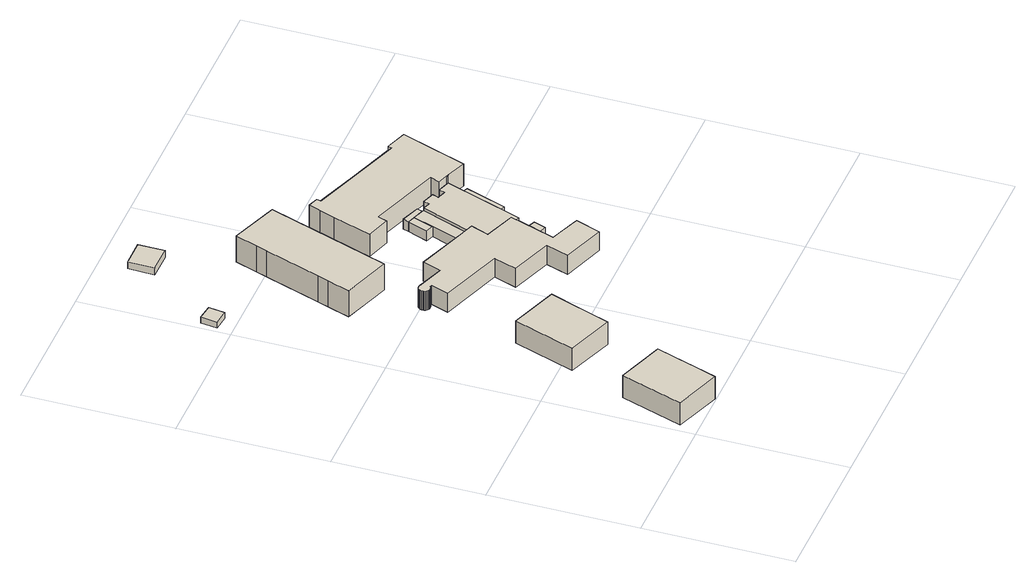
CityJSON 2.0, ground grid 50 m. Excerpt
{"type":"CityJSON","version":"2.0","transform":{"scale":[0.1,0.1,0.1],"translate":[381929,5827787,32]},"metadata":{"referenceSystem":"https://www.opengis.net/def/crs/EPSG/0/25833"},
"CityObjects":{
"building1":{"type":"Building","attributes":{"Gemeindeschluessel":"11000012","BezugspunktDach":"2200","function":"31001_1020","measuredHeight":8.45,"storeysAboveGround":3},"address":[{"country":"Germany","locality":"Berlin","thoroughfareNumber":"45 (15)","thoroughfareName":"Schwarzer Weg"}],"geometry":[{"type":"Solid","lod":"1","boundaries":[[[[0,1,2,3,4,5]],[[6,7,8,9,10,11]],[[6,11,5,4]],[[7,6,4,3]],[[8,7,3,2]],[[9,8,2,1]],[[10,9,1,0]],[[11,10,0,5]]]]}]},
"building2":{"type":"Building","attributes":{"Gemeindeschluessel":"11000012","BezugspunktDach":"2200","function":"31001_1020","measuredHeight":8.47,"storeysAboveGround":3},"address":[{"country":"Germany","locality":"Berlin","thoroughfareNumber":"45 (14)","thoroughfareName":"Schwarzer Weg"}],"geometry":[{"type":"Solid","lod":"1","boundaries":[[[[12,13,14,15,16,17]],[[18,19,20,21,22,23]],[[18,23,17,16]],[[19,18,16,15]],[[20,19,15,14]],[[21,20,14,13]],[[22,21,13,12]],[[23,22,12,17]]]]}]},
"building3":{"type":"Building","attributes":{"Gemeindeschluessel":"11000012","BezugspunktDach":"2200","function":"31001_2463","measuredHeight":2.22,"storeysAboveGround":1},"address":[{"country":"Germany","locality":"Berlin","thoroughfareNumber":"45 (8)","thoroughfareName":"Schwarzer Weg"}],"geometry":[{"type":"Solid","lod":"1","boundaries":[[[[24,25,26,27]],[[28,29,30,31]],[[28,31,27,26]],[[29,28,26,25]],[[30,29,25,24]],[[31,30,24,27]]]]}]},
"building4":{"type":"Building","attributes":{"Gemeindeschluessel":"11000012","BezugspunktDach":"2200","function":"31001_1020","measuredHeight":9.87,"storeysAboveGround":3},"address":[{"country":"Germany","locality":"Berlin","thoroughfareNumber":"45 (13)","thoroughfareName":"Schwarzer Weg"}],"geometry":[{"type":"Solid","lod":"1","boundaries":[[[[32,33,34,35,36,37,38,39]],[[40,41,42,43,44,45,46,47]],[[40,47,39,38]],[[41,40,38,37]],[[42,41,37,36]],[[43,42,36,35]],[[44,43,35,34]],[[45,44,34,33]],[[46,45,33,32]],[[47,46,32,39]]]]}]},
"building5":{"type":"Building","attributes":{"Gemeindeschluessel":"11000012","BezugspunktDach":"2200","function":"31001_1313","measuredHeight":2.61,"storeysAboveGround":1},"address":[{"country":"Germany","locality":"Berlin","thoroughfareNumber":"45 (4)","thoroughfareName":"Schwarzer Weg"}],"geometry":[{"type":"Solid","lod":"1","boundaries":[[[[48,49,50,51]],[[52,53,54,55]],[[52,55,51,50]],[[53,52,50,49]],[[54,53,49,48]],[[55,54,48,51]]]]}]},
"building6":{"type":"Building","attributes":{"name":"Gästehaus","Gemeindeschluessel":"11000012","function":"31001_1100"},"address":[{"country":"Germany","locality":"Berlin","thoroughfareNumber":"45 (3)","thoroughfareName":"Schwarzer Weg"}],"children":["building6-1","building6-2","building6-3","building6-4","building6-5","building6-6","building6-7","building6-8"]},
"building6-1":{"type":"BuildingPart","attributes":{"BezugspunktDach":"2200","measuredHeight":7.15,"storeysAboveGround":2},"parents":["building6"],"geometry":[{"type":"MultiSurface","lod":"1","boundaries":[[[56,57,58,59,60,61,62,63,64,65,66,67,68,69,70,71,72,73,74,75,76,77,78,79,80,81,82,83,84,85,86,87,88,89,90]],[[91,92,93,94,95,96,97,98,99,100,101,102,103,104,105,106,107,108,109,110,111,112,113,114,115,116,117,118,119,120,121,122,123,124,125]],[[91,125,90,89]],[[92,91,89,88]],[[93,92,88,87]],[[94,93,87,86]],[[95,94,86,85]],[[96,95,85,84]],[[97,96,84,83]],[[98,97,83,82]],[[99,98,82,81]],[[100,99,81,80]],[[101,100,80,79]],[[102,101,79,78]],[[126,127,78,77]],[[104,128,129,77,76]],[[105,130,131,128,76,75]],[[132,133,75,74]],[[134,132,106,74,73]],[[108,107,73,72]],[[109,108,72,71]],[[110,109,71,70]],[[111,110,70,69]],[[112,111,69,68]],[[113,112,68,67]],[[114,113,67,66]],[[115,114,66,65]],[[116,115,65,64]],[[117,116,64,63]],[[118,117,63,62]],[[119,118,62,61]],[[120,119,61,60]],[[121,120,60,59]],[[122,121,59,58]],[[123,122,58,57]],[[124,123,57,56]],[[125,124,56,90]],[[103,102,127,126]],[[103,135,129,128,104]],[[136,131,130,105]],[[136,104,128,131]],[[106,105,133,132]],[[107,106,132,134]]]}]},
"building6-2":{"type":"BuildingPart","attributes":{"BezugspunktDach":"2200","measuredHeight":5.21,"storeysAboveGround":2},"parents":["building6"],"geometry":[{"type":"MultiSurface","lod":"1","boundaries":[[[131,130,137,138,139,140,141,142,143,144,145,146,147,148,129,128]],[[149,150,151,152,153,154,155,156,157,158,159,160,161,162,163,164]],[[149,164,104,103]],[[150,165,126,129,148]],[[151,150,148,147]],[[152,151,147,146]],[[153,152,146,145]],[[154,153,145,144]],[[155,154,144,143]],[[156,155,143,142]],[[157,156,142,141]],[[158,157,141,140]],[[159,158,140,139]],[[160,159,139,138]],[[161,160,138,137],[166,167,168,169]],[[170,133,171,137,130]],[[163,162,105,136]],[[164,163,131,136,104]],[[103,104,128,129]],[[149,126,165,150]],[[168,167,166,169]],[[162,161,171,133,170]],[[136,105,130,131]],[[104,136,131,128]]]}]},
"building6-3":{"type":"BuildingPart","attributes":{"BezugspunktDach":"2200","measuredHeight":3.93,"storeysAboveGround":2},"parents":["building6"],"geometry":[{"type":"MultiSurface","lod":"1","boundaries":[[[126,165,172,173,174,127]],[[175,176,177,150,149,178]],[[175,178,127,174]],[[176,175,174,173],[176,179,180,175]],[[177,181,179,173,172]],[[150,177,172,165]],[[178,149,126,103,102,127]],[[179,176,175,180]],[[179,181,177,176]],[[149,150,165,126]],[[127,102,103,126]]]}]},
"building6-4":{"type":"BuildingPart","attributes":{"BezugspunktDach":"2200","measuredHeight":3.78,"storeysAboveGround":2},"parents":["building6"],"geometry":[{"type":"Solid","lod":"1","boundaries":[[[[180,179,182,183]],[[184,176,175,185]],[[184,185,183,182]],[[176,179,182,179]],[[185,175,180,183]],[[182,179,176,184]],[[175,176,179,180]]]]}]},
"building6-5":{"type":"BuildingPart","attributes":{"BezugspunktDach":"2200","measuredHeight":3.78,"storeysAboveGround":2},"parents":["building6"],"geometry":[{"type":"MultiSurface","lod":"1","boundaries":[[[181,186,187,182]],[[188,189,177,184]],[[188,184,182,187]],[[189,188,187,186]],[[177,189,186,181]],[[177,181,179,176]],[[184,176,179,182,190]]]}]},
"building6-6":{"type":"BuildingPart","attributes":{"BezugspunktDach":"2200","measuredHeight":3.83,"storeysAboveGround":2},"parents":["building6"],"geometry":[{"type":"MultiSurface","lod":"1","boundaries":[[[134,191,171,133,132]],[[162,161,192,193,194]],[[162,194,106,105]],[[192,191,195,196,161,171,191]],[[193,192,191,134]],[[194,193,107,106,132]],[[105,106,132,133]],[[161,162,133,171]],[[196,195,191,192,197]],[[134,132,106,107]]]}]},
"building6-7":{"type":"BuildingPart","attributes":{"BezugspunktDach":"2200","measuredHeight":3.77,"storeysAboveGround":2},"parents":["building6"],"geometry":[{"type":"Solid","lod":"1","boundaries":[[[[198,199,169,168]],[[166,200,201,167]],[[200,166,169,199]],[[201,200,199,198]],[[167,201,198,168]],[[166,167,168,169]]]]}]},
"building6-8":{"type":"BuildingPart","attributes":{"BezugspunktDach":"2200","measuredHeight":3.75,"storeysAboveGround":2},"parents":["building6"],"geometry":[{"type":"MultiSurface","lod":"1","boundaries":[[[202,203,195,191]],[[196,204,205,192]],[[204,196,195,203]],[[205,204,203,202]],[[192,205,202,191]],[[196,206,192,191,195]]]}]},
"building7":{"type":"Building","attributes":{"name":"Fachhochschule des Bundes für öffentliche Verwaltung","Gemeindeschluessel":"11000012","function":"31001_3023"},"address":[{"country":"Germany","locality":"Berlin","thoroughfareNumber":"45 (12)","thoroughfareName":"Schwarzer Weg"}],"children":["building7-1","building7-2"]},
"building7-1":{"type":"BuildingPart","attributes":{"BezugspunktDach":"2200","measuredHeight":8.43,"storeysAboveGround":2},"parents":["building7"],"geometry":[{"type":"MultiSurface","lod":"1","boundaries":[[[207,208,209,210,211,212,213,214,215,216,217,218,219,220,221,222]],[[223,224,225,226,227,228,229,230,231,232,233,234,235,236,237,238]],[[223,238,222,221]],[[224,223,221,220]],[[225,224,220,219]],[[226,225,219,218]],[[239,240,241,242,243,227,226,218,217]],[[244,240,217,216]],[[228,227,240,243,245,246]],[[247,244,216,215]],[[229,228,245,248]],[[230,229,215,214]],[[231,230,214,213]],[[232,231,213,212]],[[233,232,212,211]],[[234,233,211,210]],[[235,234,210,209]],[[236,235,209,208]],[[237,236,208,207]],[[238,237,207,222]],[[243,242,241,240,239]],[[246,245,243,240,244]],[[248,245,244,247]]]}]},
"building7-2":{"type":"BuildingPart","attributes":{"BezugspunktDach":"2200","measuredHeight":9.88,"storeysAboveGround":2},"parents":["building7"],"geometry":[{"type":"MultiSurface","lod":"1","boundaries":[[[244,247,249,241,240]],[[242,250,248,245,243]],[[250,242,241,249]],[[248,250,249,247]],[[242,243,240,241]],[[245,248,247,244]],[[245,251,244,240,243]]]}]}
},
"vertices":[
[183,2,91],[210,78,91],[222,114,91],[256,212,91],[95,268,91],[23,58,91],[95,268,6],[256,212,6],[222,114,6],[210,78,6],[183,2,6],[23,58,6],
[331,400,92],[357,472,92],[370,509,92],[406,608,92],[243,666,92],[170,458,92],[243,666,7],[406,608,7],[370,509,7],[357,472,7],[331,400,7],[170,458,7],
[61,1540,32],[69,1595,32],[15,1602,32],[7,1546,32],[15,1602,10],[69,1595,10],[61,1540,10],[7,1546,10],
[370,1135,99],[514,1548,99],[353,1607,99],[326,1532,99],[313,1495,99],[246,1304,99],[233,1268,99],[207,1193,99],[233,1268,0],[246,1304,0],[313,1495,0],[326,1532,0],[353,1607,0],[514,1548,0],[370,1135,0],[207,1193,0],
[277,1809,46],[277,1898,46],[186,1898,46],[183,1810,46],[186,1898,20],[277,1898,20],[277,1809,20],[183,1810,20],
[303,983,81],[305,978,81],[308,975,81],[312,972,81],[316,970,81],[321,969,81],[325,970,81],[330,971,81],[333,974,81],[339,972,81],[317,911,81],[532,836,81],[505,759,81],[645,709,81],[619,632,81],[764,581,81],[794,665,81],[724,692,81],[690,704,81],[743,858,81],[638,896,81],[661,957,81],[620,971,81],[441,1034,81],[419,972,81],[329,1004,81],[325,1006,81],[321,1007,81],[316,1006,81],[312,1005,81],[309,1002,81],[306,999,81],[304,996,81],[303,991,81],[303,987,81],[303,991,9],[304,996,9],[306,999,9],[309,1002,9],[312,1005,9],[316,1006,9],[321,1007,9],[325,1006,9],[329,1004,9],[419,972,9],[441,1034,9],[620,971,9],[661,957,9],[638,896,9],[743,858,9],[690,704,9],[724,692,9],[794,665,9],[764,581,9],[619,632,9],[645,709,9],[505,759,9],[532,836,9],[317,911,9],[339,972,9],[333,974,9],[330,971,9],[325,970,9],[321,969,9],[316,970,9],[312,972,9],[308,975,9],[305,978,9],[303,983,9],[303,987,9],[661,957,47],[620,971,47],[638,896,56],[661,957,56],[743,858,56],[674,883,56],[690,704,46],[743,858,46],[724,692,46],[661,957,29],[674,883,9],
[779,846,56],[872,1107,56],[866,1109,56],[839,1118,56],[831,1121,56],[824,1101,56],[794,1111,56],[801,1132,56],[769,1143,56],[760,1146,56],[754,1126,56],[729,1135,56],[661,957,8],[729,1135,8],[754,1126,8],[760,1146,8],[769,1143,8],[801,1132,8],[794,1111,8],[824,1101,8],[831,1121,8],[839,1118,8],[866,1109,8],[872,1107,8],[779,846,8],[743,858,8],[674,883,8],[638,896,8],[729,1135,47],[854,1057,8],[805,919,8],[805,919,46],[854,1057,46],[743,858,16],[779,846,46],
[724,1137,47],[686,1151,47],[662,1083,47],[662,1083,8],[686,1151,8],[724,1137,8],[620,971,8],[686,1151,46],[662,1083,46],[724,1137,46],
[661,1160,46],[636,1092,46],[661,1160,8],[636,1092,8],
[731,1157,46],[668,1179,46],[668,1179,8],[731,1157,8],[661,1160,19],
[750,766,46],[750,766,8],[724,692,8],[690,704,8],[765,808,46],[765,808,8],[762,798,8],
[829,911,46],[877,1048,46],[877,1048,8],[829,911,8],
[772,759,46],[787,799,46],[787,799,8],[772,759,8],[761,797,8],
[592,1206,86],[604,1237,86],[843,1153,86],[831,1121,86],[866,1109,86],[872,1107,86],[941,1082,86],[1020,1303,86],[948,1328,86],[944,1314,86],[620,1428,86],[624,1443,86],[589,1455,86],[575,1414,86],[557,1363,86],[511,1233,86],[557,1363,2],[575,1414,2],[589,1455,2],[624,1443,2],[620,1428,2],[944,1314,2],[948,1328,2],[1020,1303,2],[941,1082,2],[872,1107,2],[866,1109,2],[831,1121,2],[843,1153,2],[604,1237,2],[592,1206,2],[511,1233,2],[620,1428,62],[620,1428,71],[624,1443,71],[624,1443,7],[620,1428,7],[944,1314,71],[944,1314,7],[944,1314,49],[948,1328,71],[948,1328,7],
[786,1385,71],[786,1385,7],[944,1314,69]
]}
